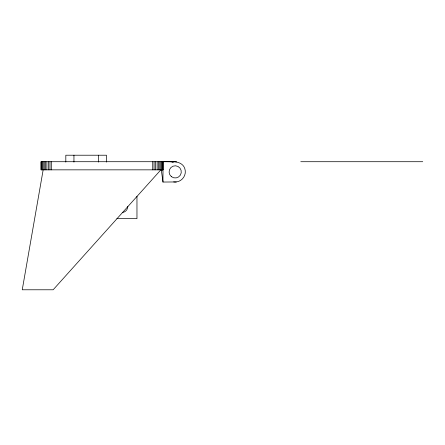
<?xml version="1.0" encoding="UTF-8"?>
<svg xmlns="http://www.w3.org/2000/svg" width="445" height="445" viewBox="0 0 445 445"><rect width="100%" height="100%" fill="white"/><g stroke="black" fill="none" stroke-linecap="round" stroke-linejoin="round"><path stroke-width="0.67" d="M176.292 181.949L162.976 182.044L162.998 161.713C170.746 161.212 184.002 160.028 185.27 170.785C185.888 176.17 181.688 181.399 176.292 181.949A10.129 10.129 0 0 1 173.65 181.894M160.862 169.845L53.144 289.784L22.25 289.784L43.165 169.845L43.182 161.713M163.031 161.713L40.99 161.713L41.029 169.845L162.998 169.845L162.998 161.713L176.743 161.869M300.781 161.713L422.75 161.713M116.868 218.64L136.965 218.64L136.965 196.278M170.741 161.802L174.101 161.808A10.129 10.129 0 0 0 172.154 162.214M162.992 169.845L161.29 169.845L162.976 182.044M162.831 161.713L162.831 169.845M162.392 161.713L162.392 169.845M161.724 161.713L161.724 169.845M160.845 161.713L160.845 169.845M159.772 161.713L159.772 169.845M158.531 161.713L158.531 169.845M157.146 161.713L157.146 169.845M155.65 161.713L155.65 169.845M154.07 161.713L154.07 169.845M152.73 161.713L152.73 169.845M106.472 162.097L106.472 155.216L65.816 155.216L65.816 162.097M98.339 155.216L98.339 162.097M73.948 155.216L73.948 162.097M51.297 161.713L51.297 169.845M49.957 161.713L49.957 169.845M48.377 161.713L48.377 169.845M46.881 161.713L46.881 169.845M45.496 161.713L45.496 169.845M44.255 161.713L44.255 169.845M42.303 161.713L42.303 169.845M41.635 161.713L41.635 169.845M41.196 161.713L41.196 169.845M127.815 206.447A6.097 6.097 0 0 1 122.247 212.521M171.375 176.632A6.097 6.097 0 0 0 181.226 172.81A6.097 6.097 0 0 0 172.994 166.196A6.097 6.097 0 0 0 171.375 176.632"/></g></svg>
